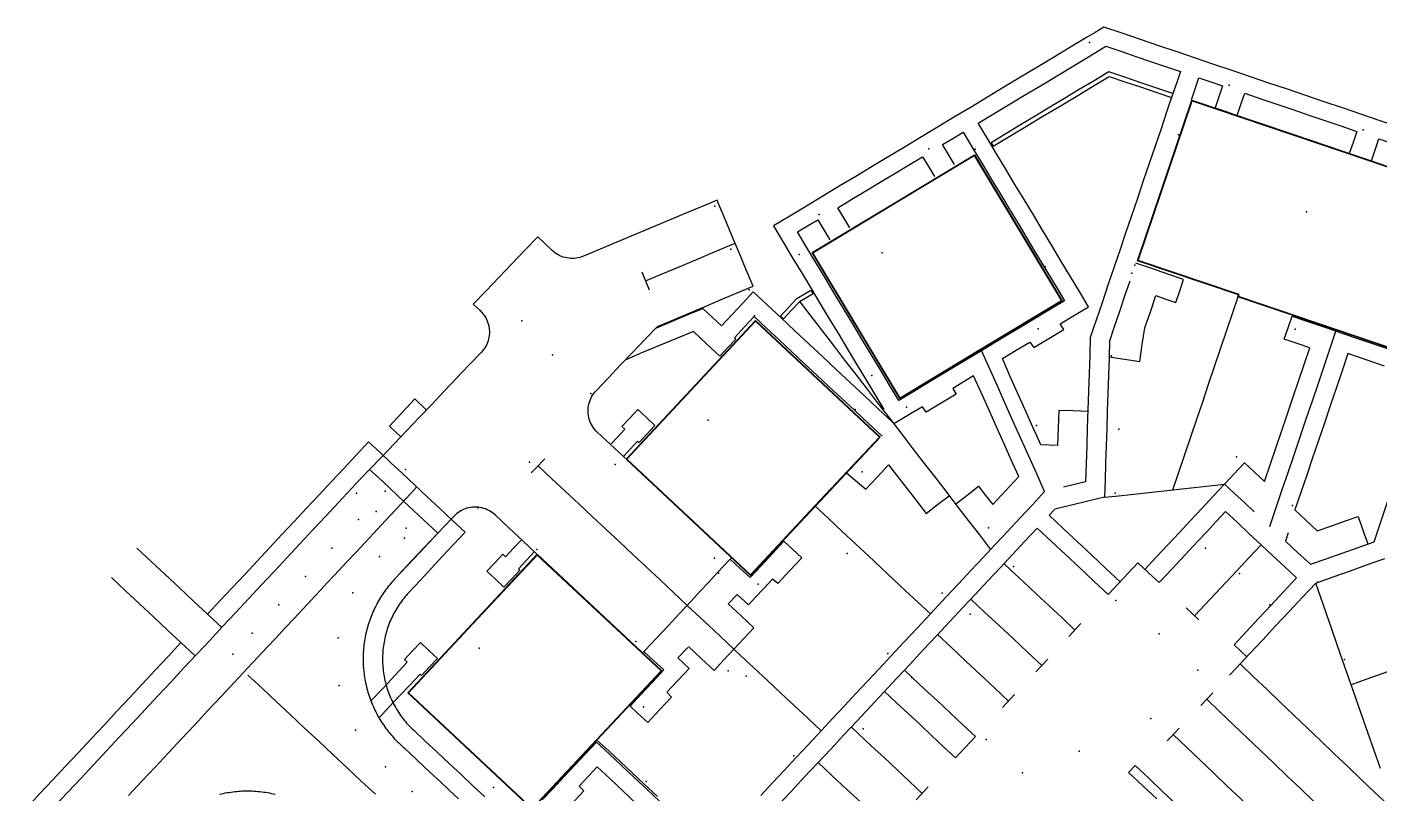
# Model space of a CAD drawing. Extents: x 0 to 368707, y -1 to 358204.
# Drawn here: x 368316.1 to 368385.7, y 357795.4 to 357834.8 of the extents above; entities that cross this region are included whole.
import ezdxf

# ---------------------------------------------------------------- set-up
doc = ezdxf.new("R2010")
doc.units = 0
doc.header["$MEASUREMENT"] = 0
for name, color, linetype in [('3D_LINES', 3, 'Continuous'), ('3D_Points', 1, 'Continuous'), ('PLOTS EXTERNAL LEVEL', 6, 'Continuous'), ('PLOTS FFL', 5, 'Continuous')]:
    doc.layers.add(name, color=color, linetype=linetype)

msp = doc.modelspace()

# ---------------------------------------------------------------- linework, layer by layer
at = {"layer": '3D_LINES'}
for points in [[(368386.564, 357829.668, 53.503), (368385.62, 357829.988, 53.541), (368384.677, 357830.308, 53.551), (368383.733, 357830.628, 53.499), (368382.789, 357830.948, 53.487), (368381.846, 357831.268, 53.491), (368380.902, 357831.588, 53.502), (368379.958, 357831.908, 53.502), (368379.015, 357832.228, 53.533), (368378.071, 357832.548, 53.549), (368377.128, 357832.868, 53.528), (368376.184, 357833.188, 53.488), (368375.24, 357833.508, 53.476), (368374.297, 357833.828, 53.525), (368373.353, 357834.148, 53.555), (368372.409, 357834.468, 53.591), (368371.466, 357834.788, 53.641), (368371.014, 357834.516, 53.646), (368370.562, 357834.244, 53.646), (368369.714, 357833.734, 53.591), (368368.867, 357833.225, 53.589), (368368.02, 357832.715, 53.573), (368367.173, 357832.206, 53.531), (368366.325, 357831.696, 53.547), (368365.478, 357831.186, 53.658), (368364.631, 357830.677, 53.653), (368363.784, 357830.167, 53.68), (368362.936, 357829.658, 53.703), (368362.089, 357829.148, 53.722), (368361.242, 357828.638, 53.709), (368360.395, 357828.129, 53.693), (368359.547, 357827.619, 53.711), (368358.7, 357827.11, 53.679), (368357.853, 357826.6, 53.686), (368357.006, 357826.09, 53.681), (368356.158, 357825.581, 53.678), (368355.311, 357825.071, 53.661), (368354.464, 357824.562, 53.626), (368354.965, 357823.729, 53.648), (368355.466, 357822.896, 53.641), (368355.934, 357822.118, 53.629), (368356.402, 357821.34, 53.638), (368356.87, 357820.562, 53.668), (368357.337, 357819.784, 53.677), (368357.805, 357819.007, 53.688), (368358.273, 357818.229, 53.684), (368358.741, 357817.451, 53.678), (368359.209, 357816.673, 53.671), (368359.675, 357815.898, 53.665), (368360.141, 357815.123, 53.604)], [(368370.639, 357815.025, 53.506), (368369.89, 357815.05, 53.555), (368369.14, 357815.075, 53.547), (368369.111, 357814.175, 53.552), (368369.081, 357813.276, 53.558), (368368.228, 357813.304, 53.557), (368368.022, 357813.763, 53.559), (368367.816, 357814.223, 53.565), (368367.422, 357815.103, 53.563), (368367.028, 357815.982, 53.566), (368366.634, 357816.861, 53.567), (368366.24, 357817.741, 53.57), (368366.949, 357818.167, 53.569), (368367.658, 357818.593, 53.588), (368367.855, 357818.306, 53.6), (368368.626, 357818.77, 53.59), (368369.397, 357819.234, 53.597), (368369.218, 357819.532, 53.601), (368369.946, 357819.97, 53.574), (368370.674, 357820.408, 53.492), (368370.201, 357821.194, 53.55), (368369.728, 357821.981, 53.596), (368369.255, 357822.767, 53.594), (368368.782, 357823.554, 53.637), (368368.309, 357824.34, 53.624), (368367.835, 357825.127, 53.635), (368367.362, 357825.914, 53.665), (368366.889, 357826.7, 53.67), (368366.416, 357827.487, 53.645), (368365.943, 357828.273, 53.635), (368365.47, 357829.06, 53.639), (368364.997, 357829.847, 53.651), (368365.819, 357830.341, 53.649), (368366.64, 357830.835, 53.674), (368367.462, 357831.33, 53.525), (368368.284, 357831.824, 53.529), (368369.106, 357832.318, 53.572), (368369.928, 357832.813, 53.593), (368370.75, 357833.307, 53.63), (368371.572, 357833.801, 53.641), (368372.338, 357833.542, 53.594), (368373.104, 357833.282, 53.54), (368373.87, 357833.022, 53.516), (368374.636, 357832.763, 53.472), (368375.401, 357832.503, 53.48), (368375.209, 357831.935, 53.479), (368375.016, 357831.366, 53.458)], [(368375.016, 357831.366, 53.458), (368374.19, 357831.646, 53.455), (368373.365, 357831.926, 53.545), (368372.539, 357832.206, 53.546), (368371.713, 357832.486, 53.585), (368370.957, 357832.031, 53.588), (368370.2, 357831.576, 53.585), (368369.443, 357831.12, 53.554), (368368.686, 357830.665, 53.534), (368367.929, 357830.21, 53.532), (368367.172, 357829.755, 53.679), (368366.415, 357829.299, 53.642), (368365.658, 357828.844, 53.616), (368365.769, 357828.66, 53.619), (368366.622, 357829.173, 53.64), (368367.475, 357829.686, 53.682), (368368.327, 357830.199, 53.525), (368369.18, 357830.712, 53.545), (368370.033, 357831.225, 53.58), (368370.886, 357831.738, 53.563), (368371.739, 357832.251, 53.568), (368372.541, 357831.979, 53.547), (368373.343, 357831.707, 53.545), (368374.145, 357831.435, 53.448), (368374.947, 357831.163, 53.446)], [(368375.963, 357831.045, 53.428), (368376.156, 357831.614, 53.504), (368376.349, 357832.182, 53.531), (368376.959, 357831.975, 53.561), (368377.57, 357831.768, 53.551), (368377.378, 357831.199, 53.551), (368377.185, 357830.631, 53.523), (368377.753, 357830.438, 53.524), (368378.321, 357830.246, 53.512), (368378.514, 357830.814, 53.537), (368378.707, 357831.382, 53.555), (368379.531, 357831.103, 53.515), (368380.355, 357830.823, 53.516), (368381.179, 357830.544, 53.5), (368382.003, 357830.265, 53.502), (368382.827, 357829.985, 53.5), (368383.651, 357829.706, 53.522), (368384.475, 357829.426, 53.55), (368384.282, 357828.858, 53.551), (368384.09, 357828.29, 53.52), (368384.658, 357828.097, 53.517), (368385.226, 357827.905, 53.519), (368385.419, 357828.473, 53.529), (368385.612, 357829.041, 53.55), (368386.394, 357828.776, 53.516)], [(368375.016, 357831.366, 53.458), (368374.709, 357830.462, 53.431), (368374.403, 357829.557, 53.461), (368374.1, 357828.663, 53.466), (368373.796, 357827.769, 53.48), (368373.493, 357826.875, 53.475), (368373.19, 357825.981, 53.457), (368372.887, 357825.087, 53.456), (368372.584, 357824.193, 53.457), (368372.281, 357823.298, 53.406), (368371.977, 357822.404, 53.415), (368371.674, 357821.51, 53.416), (368371.371, 357820.616, 53.418), (368371.068, 357819.722, 53.509), (368370.765, 357818.828, 53.519), (368370.734, 357817.9, 53.507), (368370.704, 357816.972, 53.497), (368370.673, 357816.044, 53.477), (368370.643, 357815.116, 53.504), (368370.612, 357814.188, 53.502), (368370.581, 357813.261, 53.496), (368370.551, 357812.333, 53.544), (368370.52, 357811.405, 53.512), (368369.956, 357811.27, 53.542), (368369.391, 357811.136, 53.544)], [(368363.78, 357827.714, 53.645), (368363.471, 357828.229, 53.708), (368363.161, 357828.743, 53.718), (368363.693, 357829.063, 53.687), (368364.226, 357829.383, 53.704), (368364.501, 357828.924, 53.671), (368364.777, 357828.465, 53.615), (368365.231, 357827.711, 53.637), (368365.685, 357826.956, 53.639), (368366.139, 357826.202, 53.661), (368366.592, 357825.448, 53.621), (368367.046, 357824.693, 53.65), (368367.5, 357823.939, 53.625), (368367.954, 357823.184, 53.644), (368368.407, 357822.43, 53.588), (368368.751, 357821.858, 53.594), (368369.095, 357821.287, 53.597), (368369.439, 357820.715, 53.6), (368368.624, 357820.225, 53.592), (368367.809, 357819.735, 53.588), (368367.15, 357819.338, 53.586), (368366.49, 357818.941, 53.577), (368365.83, 357818.544, 53.576), (368365.171, 357818.148, 53.584), (368364.319, 357817.635, 53.568), (368363.467, 357817.123, 53.593), (368362.616, 357816.611, 53.597), (368361.764, 357816.099, 53.614), (368360.913, 357815.586, 53.603), (368360.439, 357816.374, 53.641), (368359.965, 357817.162, 53.631), (368359.491, 357817.95, 53.672), (368359.017, 357818.738, 53.695), (368358.543, 357819.526, 53.679), (368358.069, 357820.314, 53.659), (368357.595, 357821.102, 53.664), (368357.121, 357821.89, 53.627), (368356.647, 357822.678, 53.611), (368356.173, 357823.466, 53.638), (368355.699, 357824.254, 53.669), (368356.22, 357824.568, 53.662), (368356.741, 357824.881, 53.692), (368357.05, 357824.367, 53.655), (368357.359, 357823.853, 53.625)], [(368358.388, 357824.471, 53.674), (368358.078, 357824.985, 53.677), (368357.769, 357825.499, 53.689), (368358.496, 357825.937, 53.684), (368359.224, 357826.374, 53.68), (368359.951, 357826.812, 53.708), (368360.678, 357827.249, 53.703), (368361.406, 357827.687, 53.719), (368362.133, 357828.124, 53.741), (368362.442, 357827.61, 53.732), (368362.751, 357827.096, 53.722)], [(368346.852, 357812.605, 53.746), (368346.73, 357812.719, 53.742), (368346.067, 357813.339, 53.727), (368345.404, 357813.959, 53.688), (368345.334, 357814.029, 53.67), (368345.269, 357814.103, 53.661), (368345.209, 357814.181, 53.664), (368345.154, 357814.263, 53.651), (368345.105, 357814.349, 53.65), (368345.061, 357814.437, 53.634), (368345.024, 357814.529, 53.564), (368344.992, 357814.622, 53.565), (368344.967, 357814.718, 53.563), (368344.948, 357814.815, 53.562), (368344.935, 357814.913, 53.574), (368344.929, 357815.011, 53.56), (368344.929, 357815.11, 53.56), (368344.936, 357815.209, 53.555), (368344.95, 357815.306, 53.555), (368344.97, 357815.403, 53.557), (368344.996, 357815.498, 53.56), (368345.028, 357815.592, 53.557), (368345.066, 357815.683, 53.549), (368345.111, 357815.771, 53.516), (368345.161, 357815.856, 53.517), (368345.216, 357815.938, 53.513), (368345.277, 357816.016, 53.515), (368345.343, 357816.089, 53.524), (368345.973, 357816.751, 53.498), (368346.604, 357817.413, 53.596), (368347.235, 357818.074, 53.582), (368347.865, 357818.736, 53.523), (368348.496, 357819.397, 53.586), (368349.316, 357819.741, 53.652), (368350.137, 357820.084, 53.661), (368350.957, 357820.428, 53.661), (368351.778, 357820.772, 53.671), (368352.598, 357821.115, 53.696), (368353.418, 357821.459, 53.654), (368353.066, 357822.301, 53.654), (368352.713, 357823.144, 53.614), (368352.36, 357823.986, 53.586), (368352.007, 357824.828, 53.598), (368351.654, 357825.671, 53.595), (368351.564, 357825.886, 53.585), (368350.705, 357825.526, 53.594), (368349.845, 357825.166, 53.604), (368348.986, 357824.806, 53.614), (368348.126, 357824.446, 53.576), (368347.267, 357824.087, 53.577), (368346.407, 357823.727, 53.52), (368345.548, 357823.367, 53.463), (368344.688, 357823.007, 53.406), (368344.598, 357822.972, 53.406), (368344.506, 357822.944, 53.406), (368344.412, 357822.921, 53.406), (368344.317, 357822.905, 53.406), (368344.221, 357822.895, 53.406), (368344.125, 357822.89, 53.406), (368344.028, 357822.893, 53.406), (368343.932, 357822.901, 53.406), (368343.837, 357822.915, 53.406), (368343.743, 357822.936, 53.406), (368343.65, 357822.962, 53.405), (368343.559, 357822.995, 53.415), (368343.47, 357823.033, 53.409), (368343.384, 357823.077, 53.41), (368343.302, 357823.126, 53.41), (368343.222, 357823.181, 53.41), (368343.146, 357823.24, 53.411), (368343.074, 357823.305, 53.411), (368342.705, 357823.656, 53.411), (368342.336, 357824.008, 53.407), (368341.674, 357823.313, 53.413), (368341.011, 357822.618, 53.381), (368340.349, 357821.923, 53.378), (368339.687, 357821.228, 53.372), (368339.024, 357820.534, 53.366), (368339.386, 357820.189, 53.371), (368339.455, 357820.119, 53.37), (368339.519, 357820.044, 53.37), (368339.578, 357819.966, 53.368), (368339.632, 357819.884, 53.366), (368339.68, 357819.798, 53.366), (368339.723, 357819.71, 53.366), (368339.76, 357819.619, 53.366), (368339.79, 357819.526, 53.366), (368339.815, 357819.431, 53.366), (368339.827, 357819.367, 53.367), (368339.833, 357819.334, 53.364), (368339.845, 357819.237, 53.364), (368339.851, 357819.139, 53.368), (368339.85, 357819.041, 53.366), (368339.843, 357818.943, 53.366), (368339.829, 357818.846, 53.366), (368339.809, 357818.749, 53.365), (368339.783, 357818.655, 53.366), (368339.75, 357818.562, 53.366), (368339.712, 357818.472, 53.365), (368339.668, 357818.384, 53.365), (368339.618, 357818.3, 53.365), (368339.563, 357818.218, 53.367), (368339.502, 357818.141, 53.366), (368339.437, 357818.068, 53.366), (368338.799, 357817.398, 53.373), (368338.16, 357816.728, 53.379), (368337.522, 357816.059, 53.389), (368336.883, 357815.389, 53.388), (368336.245, 357814.719, 53.382), (368335.607, 357814.05, 53.376), (368334.968, 357813.38, 53.373), (368334.33, 357812.71, 53.352), (368333.691, 357812.041, 53.364)], [(368347.879, 357821.741, 53.572), (368348.744, 357822.103, 53.572), (368349.609, 357822.465, 53.574), (368350.474, 357822.827, 53.571), (368351.338, 357823.19, 53.614), (368352.203, 357823.552, 53.587), (368352.491, 357823.672, 53.599)], [(368347.686, 357822.202, 53.569), (368348.072, 357821.28, 53.599)], [(368371.733, 357817.839, 53.458), (368372.52, 357817.718, 53.445), (368373.308, 357817.597, 53.387), (368373.44, 357818.461, 53.404), (368373.573, 357819.325, 53.394), (368373.854, 357820.152, 53.401), (368374.134, 357820.98, 53.405), (368374.65, 357820.805, 53.395), (368375.166, 357820.63, 53.415), (368375.367, 357821.221, 53.416), (368375.568, 357821.813, 53.412), (368374.75, 357822.091, 53.411), (368373.933, 357822.368, 53.399), (368373.115, 357822.645, 53.393)], [(368371.745, 357818.605, 53.455), (368372.011, 357819.39, 53.406), (368372.278, 357820.175, 53.405), (368372.544, 357820.96, 53.41), (368372.81, 357821.745, 53.401)], [(368348.41, 357819.307, 53.588), (368349.22, 357819.646, 53.649), (368350.03, 357819.985, 53.665), (368350.84, 357820.325, 53.669), (368351.318, 357819.878, 53.674), (368351.795, 357819.431, 53.72), (368352.339, 357820.012, 53.727), (368352.883, 357820.594, 53.717), (368353.426, 357821.175, 53.657), (368354.141, 357820.507, 53.67), (368354.855, 357819.839, 53.678), (368355.57, 357819.171, 53.69), (368356.285, 357818.503, 53.698), (368356.999, 357817.835, 53.69), (368357.714, 357817.167, 53.675), (368358.428, 357816.499, 53.681), (368359.143, 357815.831, 53.706), (368359.857, 357815.163, 53.65), (368360.572, 357814.494, 53.631)], [(368354.83, 357819.931, 53.676), (368355.252, 357820.382, 53.676), (368355.673, 357820.832, 53.656), (368356.389, 357821.263, 53.639), (368356.5, 357821.079, 53.658), (368355.809, 357820.663, 53.658), (368355.398, 357820.224, 53.684), (368354.987, 357819.784, 53.678), (368354.83, 357819.931, 53.676)], [(368355.816, 357820.667, 53.658), (368356.394, 357819.918, 53.693), (368356.971, 357819.168, 53.675), (368357.549, 357818.418, 53.69), (368358.127, 357817.668, 53.671), (368358.704, 357816.919, 53.689), (368359.282, 357816.169, 53.672), (368359.86, 357815.419, 53.65), (368360.437, 357814.67, 53.623), (368361.015, 357813.92, 53.634), (368361.592, 357813.17, 53.623), (368362.17, 357812.42, 53.608), (368362.748, 357811.671, 53.588), (368363.325, 357810.921, 53.575), (368363.903, 357810.171, 53.613), (368364.481, 357809.421, 53.615), (368365.058, 357808.672, 53.608), (368365.633, 357807.926, 53.473)], [(368375.01, 357810.995, 53.427), (368375.317, 357811.901, 53.405), (368375.624, 357812.807, 53.418), (368375.931, 357813.713, 53.43), (368376.238, 357814.62, 53.411), (368376.546, 357815.526, 53.404), (368376.853, 357816.432, 53.399), (368377.16, 357817.338, 53.406), (368377.467, 357818.244, 53.406), (368377.775, 357819.15, 53.411), (368378.082, 357820.056, 53.415), (368378.389, 357820.962, 53.42)], [(368360.054, 357813.746, 53.717), (368359.34, 357814.414, 53.711), (368358.626, 357815.082, 53.704), (368357.981, 357815.684, 53.73), (368357.337, 357816.287, 53.729), (368356.692, 357816.89, 53.723), (368356.048, 357817.492, 53.72), (368355.403, 357818.095, 53.721), (368354.758, 357818.698, 53.704), (368354.114, 357819.3, 53.726), (368353.469, 357819.903, 53.703), (368352.961, 357819.36, 53.726), (368352.453, 357818.816, 53.741), (368352.526, 357818.748, 53.741), (368352.116, 357818.31, 53.735), (368351.706, 357817.871, 53.708), (368351.027, 357818.507, 53.722), (368350.347, 357819.143, 53.68), (368349.476, 357818.778, 53.661), (368348.604, 357818.413, 53.624), (368347.733, 357818.048, 53.604), (368346.862, 357817.683, 53.602)], [(368373.576, 357806.905, 53.373), (368374.162, 357807.531, 53.345), (368374.747, 357808.157, 53.353), (368375.332, 357808.783, 53.356), (368375.918, 357809.409, 53.349), (368376.503, 357810.035, 53.327), (368377.088, 357810.662, 53.389), (368377.674, 357811.288, 53.403), (368378.168, 357811.816, 53.435), (368378.662, 357812.345, 53.431), (368378.698, 357812.383, 53.433), (368379.213, 357811.902, 53.416), (368379.728, 357811.42, 53.413), (368380.02, 357812.279, 53.421), (368380.311, 357813.138, 53.412), (368380.602, 357813.997, 53.407), (368380.894, 357814.857, 53.406), (368381.185, 357815.716, 53.406), (368381.476, 357816.575, 53.42), (368381.767, 357817.434, 53.435), (368382.059, 357818.293, 53.443), (368381.402, 357818.516, 53.437), (368380.745, 357818.738, 53.438), (368380.957, 357819.366, 53.432), (368381.146, 357819.922, 53.44), (368382.014, 357819.628, 53.445), (368382.882, 357819.333, 53.447), (368383.75, 357819.039, 53.427), (368384.618, 357818.745, 53.448), (368385.486, 357818.451, 53.459), (368386.354, 357818.156, 53.458)], [(368380.002, 357809.111, 53.384), (368380.314, 357810.033, 53.42), (368380.627, 357810.955, 53.431), (368380.939, 357811.877, 53.417), (368381.252, 357812.798, 53.399), (368381.564, 357813.72, 53.399), (368381.877, 357814.642, 53.398), (368382.189, 357815.563, 53.395), (368382.502, 357816.485, 53.409), (368382.814, 357817.407, 53.423), (368383.127, 357818.328, 53.429), (368383.439, 357819.25, 53.428)], [(368371.761, 357818.691, 53.455), (368371.731, 357817.779, 53.457), (368371.701, 357816.866, 53.451), (368371.671, 357815.954, 53.492), (368371.641, 357815.042, 53.505), (368371.611, 357814.129, 53.502), (368371.582, 357813.249, 53.508), (368371.553, 357812.369, 53.531), (368371.523, 357811.489, 53.532), (368371.494, 357810.609, 53.493), (368372.062, 357810.672, 53.479), (368372.998, 357810.774, 53.459), (368373.933, 357810.877, 53.452), (368374.868, 357810.98, 53.427), (368375.803, 357811.082, 53.393), (368376.739, 357811.185, 53.388), (368377.674, 357811.288, 53.403), (368378.182, 357810.812, 53.388), (368378.691, 357810.337, 53.383), (368379.2, 357809.861, 53.376)], [(368362.537, 357804.615, 53.579), (368362.945, 357805.051, 53.514), (368363.352, 357805.487, 53.506), (368363.985, 357806.164, 53.5), (368364.618, 357806.841, 53.582), (368365.251, 357807.518, 53.479), (368365.884, 357808.195, 53.545), (368366.517, 357808.872, 53.563), (368367.15, 357809.549, 53.549), (368367.783, 357810.226, 53.547), (368368.416, 357810.903, 53.548), (368368.008, 357811.814, 53.565), (368367.599, 357812.726, 53.562), (368367.191, 357813.637, 53.56), (368366.783, 357814.548, 53.564), (368366.375, 357815.46, 53.549), (368365.966, 357816.371, 53.554), (368365.558, 357817.282, 53.565), (368365.15, 357818.193, 53.584)], [(368364.698, 357817.98, 53.582), (368364.698, 357817.98, 53.582)], [(368385.907, 357817.357, 53.448), (368384.962, 357817.678, 53.456), (368384.018, 357817.998, 53.411), (368383.715, 357817.105, 53.4), (368383.412, 357816.212, 53.407), (368383.109, 357815.318, 53.409), (368382.806, 357814.425, 53.421), (368382.503, 357813.532, 53.413), (368382.201, 357812.638, 53.438), (368381.898, 357811.745, 53.427), (368381.595, 357810.852, 53.435), (368381.292, 357809.959, 53.428), (368381.868, 357809.42, 53.416), (368382.444, 357808.881, 53.415), (368383.142, 357809.128, 53.488), (368383.839, 357809.376, 53.505), (368384.537, 357809.623, 53.537), (368384.787, 357808.916, 53.564), (368385.038, 357808.209, 53.561)], [(368380.949, 357808.79, 53.388), (368380.803, 357808.362, 53.384), (368381.445, 357807.762, 53.397), (368382.086, 357807.163, 53.439), (368382.906, 357807.453, 53.434), (368383.726, 357807.744, 53.438), (368384.546, 357808.035, 53.463), (368385.366, 357808.325, 53.59), (368385.678, 357809.247, 53.632), (368385.99, 357810.168, 53.631), (368386.303, 357811.089, 53.571), (368386.615, 357812.01, 53.477), (368386.927, 357812.932, 53.477), (368387.24, 357813.853, 53.487), (368387.552, 357814.774, 53.469), (368387.865, 357815.695, 53.468), (368388.177, 357816.617, 53.464), (368388.489, 357817.538, 53.468)], [(368363.831, 357810.264, 53.61), (368364.425, 357810.722, 53.557), (368365.019, 357811.18, 53.551), (368365.381, 357810.71, 53.555), (368365.743, 357810.24, 53.56), (368366.414, 357810.958, 53.538), (368367.084, 357811.675, 53.543), (368366.697, 357812.538, 53.554), (368366.311, 357813.401, 53.558), (368365.924, 357814.264, 53.55), (368365.538, 357815.127, 53.551), (368365.151, 357815.99, 53.545), (368364.764, 357816.853, 53.561), (368364.226, 357816.529, 53.588), (368363.689, 357816.206, 53.614), (368363.868, 357815.908, 53.59), (368363.096, 357815.444, 53.591), (368362.325, 357814.98, 53.603), (368362.129, 357815.268, 53.6), (368361.517, 357814.9, 53.617), (368361.088, 357814.641, 53.622), (368360.658, 357814.383, 53.634)], [(368336.602, 357815.112, 53.4), (368336.015, 357815.664, 53.393), (368335.36, 357814.968, 53.404), (368334.705, 357814.272, 53.374), (368335.292, 357813.719, 53.375)], [(368346.742, 357812.708, 53.742), (368347.109, 357813.1, 53.741), (368347.476, 357813.493, 53.739), (368347.549, 357813.425, 53.744), (368347.959, 357813.863, 53.715), (368348.369, 357814.301, 53.709), (368347.931, 357814.711, 53.711), (368347.492, 357815.121, 53.713), (368347.083, 357814.683, 53.718), (368346.673, 357814.244, 53.716), (368346.819, 357814.108, 53.739), (368346.452, 357813.715, 53.74), (368346.085, 357813.322, 53.729)], [(368325.351, 357804.598, 53.468), (368325.988, 357805.279, 53.464), (368326.626, 357805.961, 53.439), (368327.263, 357806.643, 53.414), (368327.901, 357807.325, 53.407), (368328.538, 357808.006, 53.399), (368329.175, 357808.688, 53.398), (368329.813, 357809.37, 53.389), (368330.45, 357810.052, 53.381), (368331.087, 357810.733, 53.394), (368331.725, 357811.415, 53.383), (368332.362, 357812.097, 53.381), (368333, 357812.779, 53.372), (368333.637, 357813.46, 53.37), (368334.21, 357812.925, 53.357), (368334.783, 357812.389, 53.365), (368335.356, 357811.854, 53.363), (368336.006, 357811.246, 53.37), (368336.655, 357810.639, 53.423), (368337.305, 357810.031, 53.404), (368337.955, 357809.424, 53.401), (368338.604, 357808.817, 53.406), (368338.024, 357808.196, 53.428), (368337.443, 357807.575, 53.427), (368336.863, 357806.954, 53.427), (368336.282, 357806.333, 53.425), (368335.702, 357805.712, 53.421), (368335.635, 357805.639, 53.418), (368335.569, 357805.564, 53.42), (368335.505, 357805.488, 53.421), (368335.442, 357805.411, 53.42), (368335.381, 357805.333, 53.419), (368335.321, 357805.253, 53.418), (368335.263, 357805.172, 53.423), (368335.207, 357805.09, 53.428), (368335.152, 357805.007, 53.435), (368335.099, 357804.923, 53.435), (368335.048, 357804.838, 53.434), (368334.998, 357804.752, 53.437), (368334.95, 357804.665, 53.438), (368334.904, 357804.577, 53.426), (368334.86, 357804.488, 53.431), (368334.817, 357804.398, 53.432), (368334.776, 357804.308, 53.443), (368334.737, 357804.216, 53.454), (368334.7, 357804.124, 53.454), (368334.664, 357804.031, 53.44), (368334.631, 357803.937, 53.44), (368334.599, 357803.843, 53.44), (368334.569, 357803.748, 53.454), (368334.542, 357803.653, 53.455), (368334.516, 357803.557, 53.458), (368334.491, 357803.461, 53.463), (368334.469, 357803.364, 53.463), (368334.449, 357803.266, 53.464), (368334.431, 357803.169, 53.461), (368334.414, 357803.071, 53.461), (368334.4, 357802.972, 53.465), (368334.388, 357802.874, 53.466), (368334.377, 357802.775, 53.472), (368334.369, 357802.676, 53.477), (368334.362, 357802.576, 53.477), (368334.358, 357802.477, 53.477), (368334.355, 357802.378, 53.479), (368334.354, 357802.278, 53.479), (368334.356, 357802.179, 53.48), (368334.359, 357802.08, 53.502), (368334.364, 357801.98, 53.505), (368334.372, 357801.881, 53.525), (368334.381, 357801.782, 53.523), (368334.392, 357801.683, 53.522), (368334.405, 357801.585, 53.528), (368334.42, 357801.487, 53.532), (368334.438, 357801.389, 53.533), (368334.457, 357801.291, 53.533), (368334.478, 357801.194, 53.536), (368334.5, 357801.097, 53.536), (368334.525, 357801.001, 53.64), (368334.552, 357800.905, 53.645), (368334.581, 357800.81, 53.643), (368334.611, 357800.715, 53.643), (368334.644, 357800.621, 53.643), (368334.678, 357800.528, 53.639), (368334.714, 357800.435, 53.636), (368334.752, 357800.343, 53.629), (368334.792, 357800.252, 53.63), (368334.833, 357800.162, 53.628), (368334.877, 357800.073, 53.63), (368334.922, 357799.984, 53.633), (368334.969, 357799.896, 53.629), (368335.017, 357799.81, 53.625), (368335.067, 357799.724, 53.629), (368335.119, 357799.639, 53.626), (368335.173, 357799.555, 53.627), (368335.228, 357799.473, 53.627), (368335.285, 357799.391, 53.624), (368335.344, 357799.311, 53.626), (368335.404, 357799.232, 53.614), (368335.466, 357799.154, 53.619), (368335.529, 357799.077, 53.642), (368335.594, 357799.002, 53.632), (368335.66, 357798.928, 53.629), (368335.728, 357798.855, 53.629), (368335.797, 357798.784, 53.628), (368335.868, 357798.714, 53.628), (368335.94, 357798.645, 53.626), (368336.553, 357798.072, 53.693), (368337.166, 357797.499, 53.697), (368337.779, 357796.926, 53.715), (368338.392, 357796.353, 53.672), (368339.005, 357795.78, 53.683), (368339.618, 357795.206, 53.686)], [(368342.008, 357811.863, 53.471), (368342.234, 357812.1, 53.49), (368342.698, 357812.587, 53.474)], [(368358.222, 357811.86, 53.729), (368358.671, 357811.487, 53.71), (368359.221, 357811.029, 53.699), (368359.805, 357811.653, 53.704), (368360.388, 357812.276, 53.7), (368360.802, 357811.739, 53.696), (368361.216, 357811.201, 53.674), (368361.765, 357810.488, 53.611), (368362.315, 357809.775, 53.593), (368362.909, 357810.233, 53.59), (368363.503, 357810.691, 53.573)], [(368335.18, 357806.618, 53.41), (368335.85, 357807.335, 53.421), (368336.521, 357808.052, 53.413), (368337.191, 357808.769, 53.411), (368336.696, 357809.231, 53.401), (368336.202, 357809.694, 53.409), (368335.691, 357810.171, 53.385), (368335.181, 357810.648, 53.374), (368334.67, 357811.125, 53.37), (368334.177, 357811.586, 53.371), (368333.685, 357812.047, 53.364), (368333.223, 357811.553, 53.376), (368332.761, 357811.059, 53.392), (368332.097, 357810.349, 53.386), (368331.434, 357809.64, 53.39), (368330.77, 357808.93, 53.391), (368330.107, 357808.22, 53.391), (368329.444, 357807.511, 53.394), (368328.78, 357806.801, 53.398), (368328.117, 357806.092, 53.399), (368327.453, 357805.382, 53.423), (368326.79, 357804.672, 53.464), (368326.127, 357803.963, 53.461), (368325.463, 357803.253, 53.464), (368324.8, 357802.544, 53.468), (368324.137, 357801.834, 53.469), (368323.473, 357801.125, 53.475), (368322.81, 357800.415, 53.473), (368322.146, 357799.705, 53.454), (368321.483, 357798.996, 53.435), (368320.82, 357798.286, 53.417), (368320.156, 357797.577, 53.398), (368319.493, 357796.867, 53.379), (368318.829, 357796.157, 53.384), (368318.166, 357795.448, 53.379), (368317.503, 357794.738, 53.376)], [(368342.353, 357812.225, 53.488), (368343.05, 357811.573, 53.534), (368343.748, 357810.921, 53.652), (368344.445, 357810.269, 53.621), (368345.142, 357809.618, 53.637), (368345.839, 357808.966, 53.633), (368346.537, 357808.314, 53.629), (368347.234, 357807.662, 53.628), (368347.931, 357807.01, 53.739), (368348.629, 357806.358, 53.736), (368349.326, 357805.706, 53.74), (368350.023, 357805.054, 53.727)], [(368321.292, 357795.277, 53.413), (368321.972, 357796.005, 53.415), (368322.652, 357796.732, 53.418), (368323.333, 357797.46, 53.565), (368324.013, 357798.188, 53.524), (368324.693, 357798.915, 53.483), (368325.374, 357799.643, 53.485), (368326.054, 357800.371, 53.469), (368326.734, 357801.099, 53.47), (368327.415, 357801.826, 53.444), (368327.917, 357802.364, 53.457), (368328.42, 357802.902, 53.437), (368328.875, 357803.389, 53.434), (368329.331, 357803.876, 53.41), (368329.786, 357804.363, 53.404), (368330.469, 357805.093, 53.4), (368331.152, 357805.824, 53.394), (368331.512, 357806.208, 53.402), (368331.871, 357806.593, 53.398), (368332.518, 357807.285, 53.402), (368332.979, 357807.778, 53.392), (368333.441, 357808.272, 53.389), (368333.883, 357808.746, 53.393), (368334.512, 357809.418, 53.396), (368335.048, 357809.991, 53.381), (368335.584, 357810.565, 53.376), (368336.121, 357811.139, 53.369)], [(368371.494, 357810.609, 53.491), (368370.643, 357810.406, 53.485), (368369.792, 357810.203, 53.475), (368368.941, 357810, 53.462), (368368.646, 357809.684, 53.465), (368369.376, 357809.001, 53.428), (368370.107, 357808.319, 53.454), (368370.837, 357807.636, 53.384), (368371.568, 357806.953, 53.406), (368372.298, 357806.27, 53.381)], [(368342.276, 357807.711, 53.641), (368341.566, 357808.375, 53.622), (368340.856, 357809.039, 53.593), (368340.146, 357809.702, 53.494), (368340.073, 357809.767, 53.445), (368339.995, 357809.826, 53.444), (368339.914, 357809.88, 53.445), (368339.83, 357809.929, 53.443), (368339.742, 357809.972, 53.442), (368339.652, 357810.01, 53.443), (368339.56, 357810.041, 53.44), (368339.466, 357810.067, 53.42), (368339.37, 357810.086, 53.418), (368339.273, 357810.099, 53.419), (368339.176, 357810.106, 53.408), (368339.079, 357810.106, 53.406), (368338.981, 357810.1, 53.407), (368338.884, 357810.088, 53.398), (368338.789, 357810.069, 53.402), (368338.694, 357810.044, 53.401), (368338.602, 357810.014, 53.401), (368338.511, 357809.977, 53.402), (368338.424, 357809.934, 53.4), (368338.339, 357809.886, 53.402), (368338.257, 357809.832, 53.4), (368338.179, 357809.774, 53.401), (368338.106, 357809.71, 53.401), (368338.036, 357809.642, 53.402), (368337.888, 357809.486, 53.401), (368337.539, 357809.128, 53.403), (368337.191, 357808.769, 53.411)], [(368354.688, 357794.755, 53.716), (368355.369, 357795.483, 53.696), (368356.049, 357796.211, 53.698), (368356.73, 357796.939, 53.694), (368357.41, 357797.667, 53.694), (368358.091, 357798.395, 53.639), (368358.772, 357799.123, 53.62), (368359.452, 357799.851, 53.601), (368360.133, 357800.579, 53.596), (368360.813, 357801.307, 53.586), (368361.494, 357802.034, 53.574), (368362.174, 357802.762, 53.587), (368362.855, 357803.49, 53.548), (368363.536, 357804.218, 53.55), (368364.216, 357804.946, 53.536), (368364.852, 357805.626, 53.527), (368365.488, 357806.307, 53.43), (368366.124, 357806.987, 53.426), (368366.759, 357807.667, 53.434), (368367.395, 357808.347, 53.432), (368368.031, 357809.027, 53.423), (368368.762, 357808.344, 53.431), (368369.492, 357807.661, 53.43), (368370.222, 357806.978, 53.387), (368370.953, 357806.295, 53.401), (368371.683, 357805.612, 53.387), (368371.713, 357805.644, 53.386), (368372.212, 357806.178, 53.381), (368372.712, 357806.712, 53.391), (368373.211, 357807.246, 53.383), (368373.759, 357806.734, 53.373), (368374.307, 357806.222, 53.369), (368374.97, 357806.932, 53.356), (368375.634, 357807.641, 53.361), (368376.297, 357808.351, 53.349), (368376.772, 357808.859, 53.346), (368377.247, 357809.367, 53.341), (368377.721, 357809.874, 53.331), (368378.33, 357809.305, 53.341), (368378.939, 357808.736, 53.344), (368379.548, 357808.167, 53.363), (368380.156, 357807.598, 53.356), (368380.765, 357807.029, 53.381), (368381.374, 357806.46, 53.413), (368380.71, 357805.75, 53.418), (368380.046, 357805.04, 53.444), (368379.419, 357804.369, 53.436), (368378.792, 357803.699, 53.435), (368378.166, 357803.028, 53.485), (368378.823, 357802.413, 53.492)], [(368356.244, 357809.818, 53.673), (368356.244, 357809.818, 53.673)], [(368356.92, 357798.606, 53.695), (368357.517, 357799.245, 53.646), (368358.113, 357799.883, 53.643), (368358.71, 357800.521, 53.626), (368359.307, 357801.159, 53.597), (368359.903, 357801.797, 53.593), (368360.5, 357802.436, 53.596), (368361.179, 357803.162, 53.594), (368361.858, 357803.888, 53.59), (368362.537, 357804.615, 53.579), (368361.899, 357805.211, 53.629), (368361.261, 357805.808, 53.618), (368360.623, 357806.404, 53.617), (368359.985, 357807.001, 53.637), (368359.347, 357807.597, 53.648), (368358.709, 357808.194, 53.643), (368358, 357808.856, 53.66), (368357.292, 357809.518, 53.67), (368356.584, 357810.181, 53.684)], [(368337.191, 357808.769, 53.411), (368336.728, 357808.274, 53.411), (368336.266, 357807.779, 53.414), (368335.619, 357807.087, 53.417), (368334.971, 357806.395, 53.415), (368334.904, 357806.322, 53.412), (368334.838, 357806.248, 53.414), (368334.774, 357806.173, 53.416), (368334.71, 357806.096, 53.415), (368334.648, 357806.019, 53.415), (368334.587, 357805.941, 53.415), (368334.527, 357805.861, 53.418), (368334.469, 357805.781, 53.414), (368334.412, 357805.7, 53.415), (368334.357, 357805.618, 53.415), (368334.302, 357805.535, 53.424), (368334.25, 357805.451, 53.421), (368334.198, 357805.366, 53.422), (368334.148, 357805.28, 53.42), (368334.1, 357805.194, 53.418), (368334.052, 357805.106, 53.422), (368334.007, 357805.018, 53.426), (368333.962, 357804.93, 53.425), (368333.92, 357804.84, 53.427), (368333.878, 357804.75, 53.427), (368333.839, 357804.659, 53.422), (368333.8, 357804.567, 53.437), (368333.764, 357804.475, 53.44), (368333.728, 357804.383, 53.438), (368333.695, 357804.289, 53.439), (368333.662, 357804.195, 53.438), (368333.632, 357804.101, 53.425), (368333.603, 357804.006, 53.428), (368333.575, 357803.911, 53.427), (368333.549, 357803.815, 53.429), (368333.525, 357803.719, 53.428), (368333.502, 357803.622, 53.427), (368333.481, 357803.525, 53.427), (368333.462, 357803.428, 53.429), (368333.444, 357803.33, 53.445), (368333.428, 357803.233, 53.447), (368333.419, 357803.176, 53.454), (368333.413, 357803.135, 53.456), (368333.4, 357803.036, 53.452), (368333.389, 357802.938, 53.454), (368333.379, 357802.839, 53.454), (368333.371, 357802.74, 53.453), (368333.364, 357802.641, 53.454), (368333.359, 357802.542, 53.455), (368333.356, 357802.443, 53.458), (368333.354, 357802.344, 53.46), (368333.355, 357802.244, 53.454), (368333.356, 357802.145, 53.484), (368333.36, 357802.046, 53.484), (368333.365, 357801.947, 53.484), (368333.371, 357801.848, 53.491), (368333.379, 357801.749, 53.49), (368333.389, 357801.65, 53.487), (368333.401, 357801.552, 53.485), (368333.414, 357801.454, 53.485), (368333.429, 357801.355, 53.481), (368333.445, 357801.258, 53.502), (368333.459, 357801.182, 53.507), (368333.463, 357801.16, 53.508), (368333.483, 357801.063, 53.507), (368333.504, 357800.966, 53.552), (368333.527, 357800.869, 53.591), (368333.551, 357800.773, 53.593), (368333.577, 357800.677, 53.593), (368333.605, 357800.582, 53.599), (368333.634, 357800.487, 53.6), (368333.665, 357800.393, 53.594), (368333.697, 357800.299, 53.592), (368333.731, 357800.206, 53.596), (368333.766, 357800.113, 53.603), (368333.803, 357800.021, 53.604), (368333.841, 357799.93, 53.605), (368333.881, 357799.839, 53.596), (368333.923, 357799.749, 53.594), (368333.965, 357799.659, 53.594), (368334.01, 357799.57, 53.602), (368334.056, 357799.482, 53.591), (368334.103, 357799.395, 53.585), (368334.15, 357799.311, 53.584), (368334.152, 357799.309, 53.585), (368334.202, 357799.223, 53.588), (368334.253, 357799.138, 53.589), (368334.306, 357799.054, 53.583), (368334.36, 357798.971, 53.585), (368334.416, 357798.889, 53.587), (368334.473, 357798.808, 53.635), (368334.532, 357798.728, 53.635), (368334.591, 357798.649, 53.635), (368334.652, 357798.57, 53.623), (368334.714, 357798.493, 53.619), (368334.778, 357798.417, 53.623), (368334.843, 357798.342, 53.626), (368334.909, 357798.268, 53.619), (368334.976, 357798.195, 53.62), (368335.044, 357798.123, 53.62), (368335.114, 357798.052, 53.611), (368335.185, 357797.983, 53.613), (368335.257, 357797.914, 53.634), (368335.438, 357797.745, 53.709), (368335.441, 357797.742, 53.711), (368336.125, 357797.103, 53.697), (368336.808, 357796.464, 53.718), (368337.295, 357796.009, 53.727), (368337.782, 357795.553, 53.676), (368338.269, 357795.098, 53.68)], [(368342.166, 357807.814, 53.641), (368341.754, 357807.372, 53.644), (368341.342, 357806.931, 53.644), (368341.415, 357806.863, 53.645), (368341.005, 357806.425, 53.625), (368340.595, 357805.986, 53.603), (368340.157, 357806.396, 53.608), (368339.718, 357806.806, 53.6), (368340.128, 357807.244, 53.611), (368340.538, 357807.682, 53.628), (368340.684, 357807.546, 53.628), (368341.097, 357807.987, 53.626), (368341.509, 357808.428, 53.614)], [(368352.243, 357807.428, 53.747), (368352.751, 357806.953, 53.741), (368353.259, 357806.478, 53.742), (368353.842, 357807.101, 53.702), (368354.424, 357807.724, 53.688), (368355.006, 357808.347, 53.686), (368355.462, 357807.921, 53.667), (368355.918, 357807.495, 53.653), (368355.303, 357806.838, 53.652), (368354.688, 357806.18, 53.679), (368354.421, 357806.403, 53.699), (368353.949, 357805.898, 53.723), (368353.563, 357805.485, 53.735), (368353.177, 357805.072, 53.708), (368352.598, 357805.613, 53.732), (368352.143, 357805.126, 53.717), (368352.799, 357804.512, 53.703), (368353.455, 357803.899, 53.691), (368352.943, 357803.351, 53.702), (368352.431, 357802.804, 53.703)], [(368379.548, 357808.167, 53.363), (368378.921, 357807.497, 53.366), (368378.295, 357806.827, 53.37), (368377.754, 357806.249, 53.376), (368377.214, 357805.671, 53.36), (368376.673, 357805.093, 53.366), (368376.133, 357804.515, 53.409)], [(368326.082, 357803.915, 53.461), (368325.355, 357804.594, 53.468), (368324.628, 357805.274, 53.467), (368323.901, 357805.954, 53.473), (368323.174, 357806.633, 53.473), (368322.447, 357807.313, 53.473), (368321.72, 357807.993, 53.473)], [(368351.667, 357806.666, 53.744), (368351.594, 357806.735, 53.744), (368351.886, 357807.047, 53.743), (368352.277, 357807.465, 53.747)], [(368385.687, 357796.66, 53.81), (368385.363, 357797.589, 53.785), (368385.039, 357798.519, 53.68), (368384.716, 357799.448, 53.676), (368384.392, 357800.378, 53.591), (368384.068, 357801.307, 53.591), (368383.744, 357802.237, 53.494), (368383.468, 357803.029, 53.483), (368383.191, 357803.822, 53.477), (368382.915, 357804.615, 53.434), (368382.639, 357805.407, 53.435), (368382.363, 357806.2, 53.451), (368383.253, 357806.515, 53.441), (368384.143, 357806.831, 53.457), (368385.033, 357807.146, 53.561), (368385.923, 357807.462, 53.624)], [(368351.594, 357806.735, 53.743), (368351.139, 357806.248, 53.725), (368350.683, 357805.761, 53.737), (368350.228, 357805.274, 53.738), (368349.636, 357804.64, 53.701), (368349.044, 357804.007, 53.682), (368348.452, 357803.374, 53.683)], [(368366.324, 357807.201, 53.426), (368366.661, 357806.885, 53.438), (368367.324, 357806.265, 53.436), (368367.987, 357805.646, 53.415), (368368.65, 357805.026, 53.427), (368369.313, 357804.406, 53.41), (368369.976, 357803.786, 53.407)], [(368324.716, 357802.454, 53.468), (368323.998, 357803.125, 53.582), (368323.28, 357803.795, 53.582), (368322.563, 357804.466, 53.593), (368321.845, 357805.137, 53.593), (368321.127, 357805.808, 53.593), (368320.41, 357806.479, 53.593)], [(368382.363, 357806.2, 53.449), (368381.681, 357805.47, 53.418), (368380.999, 357804.741, 53.422), (368380.317, 357804.011, 53.425), (368379.635, 357803.282, 53.426), (368378.953, 357802.553, 53.415), (368378.271, 357801.823, 53.517), (368377.93, 357801.458, 53.516)], [(368364.616, 357805.375, 53.527), (368365.347, 357804.692, 53.546), (368366.077, 357804.009, 53.483), (368366.808, 357803.326, 53.491), (368367.538, 357802.643, 53.49), (368368.269, 357801.96, 53.486)], [(368350.023, 357805.054, 53.727), (368350.711, 357804.411, 53.715), (368351.399, 357803.769, 53.725), (368352.086, 357803.126, 53.708), (368352.774, 357802.483, 53.7), (368353.462, 357801.84, 53.702), (368354.153, 357801.193, 53.704), (368354.845, 357800.546, 53.707), (368355.537, 357799.9, 53.703), (368356.228, 357799.253, 53.701), (368356.92, 357798.606, 53.695), (368356.266, 357797.907, 53.701), (368355.612, 357797.208, 53.696), (368355.013, 357796.566, 53.705), (368354.413, 357795.924, 53.7), (368353.813, 357795.283, 53.724)], [(368375.695, 357804.924, 53.399), (368376.352, 357804.31, 53.403)], [(368395.039, 357804.821, 53.686), (368394.179, 357804.516, 53.681), (368393.318, 357804.211, 53.676), (368392.458, 357803.906, 53.66), (368391.598, 357803.601, 53.655), (368390.737, 357803.296, 53.649), (368389.877, 357802.991, 53.655), (368389.064, 357802.703, 53.631), (368388.251, 357802.415, 53.633), (368387.438, 357802.126, 53.646), (368386.625, 357801.838, 53.615), (368385.812, 357801.55, 53.596), (368384.998, 357801.262, 53.598), (368384.185, 357800.973, 53.591)], [(368370.283, 357804.115, 53.405), (368369.669, 357803.457, 53.424)], [(368348.452, 357803.374, 53.684), (368347.869, 357802.75, 53.666), (368347.769, 357802.644, 53.656)], [(368362.909, 357803.548, 53.549), (368363.64, 357802.865, 53.548), (368364.37, 357802.182, 53.55), (368365.101, 357801.5, 53.486), (368365.831, 357800.817, 53.494), (368366.561, 357800.134, 53.553)], [(368323.985, 357803.137, 53.582), (368323.325, 357802.431, 53.468), (368322.665, 357801.725, 53.474), (368322.005, 357801.019, 53.466), (368321.346, 357800.313, 53.451), (368320.686, 357799.607, 53.436), (368320.026, 357798.901, 53.421), (368319.366, 357798.195, 53.406), (368318.706, 357797.49, 53.391), (368318.046, 357796.784, 53.38), (368317.386, 357796.078, 53.385), (368316.726, 357795.372, 53.38), (368316.066, 357794.666, 53.376)], [(368334.176, 357799.267, 53.587), (368334.703, 357799.83, 53.613), (368335.23, 357800.394, 53.632), (368335.757, 357800.957, 53.645), (368336.283, 357801.521, 53.638), (368336.356, 357801.452, 53.639), (368336.766, 357801.891, 53.615), (368337.176, 357802.329, 53.6), (368336.738, 357802.739, 53.596), (368336.299, 357803.149, 53.588), (368335.89, 357802.71, 53.489), (368335.48, 357802.272, 53.501), (368335.626, 357802.135, 53.53), (368335.003, 357801.469, 53.536), (368334.38, 357800.803, 53.643), (368333.757, 357800.136, 53.599)], [(368347.804, 357802.68, 53.656), (368348.312, 357802.205, 53.655), (368348.82, 357801.73, 53.664), (368348.242, 357801.111, 53.648), (368347.663, 357800.493, 53.674), (368347.085, 357799.874, 53.663), (368347.479, 357799.505, 53.663), (368347.996, 357799.022, 53.671), (368348.611, 357799.679, 53.671), (368349.225, 357800.337, 53.658), (368348.985, 357800.589, 53.659), (368349.556, 357801.199, 53.664), (368350.126, 357801.809, 53.683), (368349.548, 357802.35, 53.676), (368350.054, 357802.89, 53.683)], [(368352.475, 357802.845, 53.704), (368352.108, 357802.452, 53.705), (368351.741, 357802.06, 53.685), (368351.409, 357801.705, 53.68), (368350.752, 357802.32, 53.682), (368350.094, 357802.934, 53.683)], [(368367.961, 357801.631, 53.487), (368368.576, 357802.289, 53.489)], [(368386.081, 357794.789, 53.804), (368385.389, 357795.448, 53.787), (368384.698, 357796.107, 53.798), (368384.006, 357796.767, 53.784), (368383.315, 357797.426, 53.777), (368382.623, 357798.085, 53.663), (368381.932, 357798.744, 53.605), (368381.24, 357799.403, 53.596), (368380.549, 357800.063, 53.474), (368379.857, 357800.722, 53.502), (368379.166, 357801.381, 53.506), (368378.474, 357802.04, 53.491)], [(368327.428, 357801.469, 53.45), (368328.157, 357800.788, 53.451), (368328.885, 357800.106, 53.583), (368329.614, 357799.425, 53.582), (368330.342, 357798.744, 53.587), (368331.071, 357798.063, 53.594), (368331.8, 357797.382, 53.742), (368332.528, 357796.701, 53.734), (368333.257, 357796.02, 53.757), (368333.985, 357795.338, 53.734)], [(368361.202, 357801.722, 53.578), (368361.59, 357801.359, 53.593), (368362.243, 357800.749, 53.594), (368362.896, 357800.138, 53.512), (368363.549, 357799.528, 53.556), (368364.201, 357798.918, 53.555), (368364.854, 357798.307, 53.553), (368364.342, 357797.76, 53.555), (368363.83, 357797.212, 53.556), (368363.221, 357797.781, 53.555), (368362.612, 357798.35, 53.559), (368362.004, 357798.919, 53.6), (368361.395, 357799.488, 53.596), (368360.786, 357800.057, 53.594), (368360.177, 357800.626, 53.594)], [(368366.254, 357799.805, 53.548), (368366.869, 357800.462, 53.562)], [(368376.444, 357799.9, 53.6), (368377.065, 357800.551, 53.59)], [(368384.356, 357792.979, 53.792), (368383.665, 357793.638, 53.8), (368382.974, 357794.297, 53.798), (368382.283, 357794.955, 53.787), (368381.592, 357795.614, 53.788), (368380.901, 357796.273, 53.766), (368380.21, 357796.931, 53.706), (368379.52, 357797.59, 53.646), (368378.829, 357798.248, 53.586), (368378.138, 357798.907, 53.588), (368377.447, 357799.566, 53.59), (368376.756, 357800.224, 53.589)], [(368358.47, 357798.8, 53.643), (368358.844, 357798.45, 53.649), (368359.5, 357797.837, 53.644), (368360.156, 357797.224, 53.621), (368360.811, 357796.611, 53.606), (368361.467, 357795.998, 53.523), (368362.122, 357795.386, 53.587)], [(368374.719, 357798.09, 53.524), (368374.886, 357798.265, 53.522), (368375.34, 357798.742, 53.526)], [(368375.029, 357798.416, 53.521), (368375.721, 357797.757, 53.532), (368376.412, 357797.099, 53.53), (368377.103, 357796.44, 53.528), (368377.794, 357795.781, 53.594), (368378.485, 357795.122, 53.66), (368379.176, 357794.464, 53.726), (368379.867, 357793.805, 53.793), (368380.558, 357793.146, 53.795), (368381.249, 357792.487, 53.79), (368381.94, 357791.829, 53.76), (368382.631, 357791.17, 53.765)], [(368348.621, 357794.969, 53.78), (368347.968, 357795.579, 53.756), (368347.314, 357796.19, 53.75), (368346.661, 357796.801, 53.724), (368346.008, 357797.412, 53.706), (368345.354, 357798.023, 53.721), (368344.798, 357797.427, 53.723), (368344.241, 357796.832, 53.734), (368343.684, 357796.236, 53.712), (368343.127, 357795.641, 53.745), (368342.571, 357795.045, 53.739)], [(368345.01, 357797.801, 53.72), (368345.01, 357797.801, 53.72)], [(368348.502, 357795.217, 53.781), (368347.801, 357795.872, 53.757), (368347.197, 357796.436, 53.754), (368346.594, 357797.001, 53.724), (368345.99, 357797.565, 53.717), (368345.386, 357798.13, 53.723)], [(368356.763, 357796.974, 53.694), (368357.493, 357796.291, 53.691), (368358.224, 357795.608, 53.707), (368358.954, 357794.925, 53.694), (368359.685, 357794.242, 53.653), (368360.415, 357793.559, 53.656)], [(368344.097, 357794.851, 53.759), (368344.711, 357795.508, 53.718), (368344.471, 357795.76, 53.709), (368344.934, 357796.256, 53.707), (368345.397, 357796.751, 53.735), (368346.067, 357796.125, 53.734), (368346.736, 357795.499, 53.751), (368347.406, 357794.873, 53.754)], [(368374.188, 357795.101, 53.756), (368373.46, 357795.781, 53.636), (368372.732, 357796.462, 53.648), (368373.077, 357796.824, 53.638), (368373.789, 357796.145, 53.636), (368374.5, 357795.467, 53.647), (368375.212, 357794.788, 53.759)], [(368362.43, 357795.714, 53.593), (368361.815, 357795.057, 53.528)], [(368325.975, 357795.341, 53.569), (368326.072, 357795.364, 53.568), (368326.168, 357795.385, 53.586), (368326.266, 357795.405, 53.575), (368326.363, 357795.423, 53.626), (368326.461, 357795.439, 53.626), (368326.559, 357795.454, 53.631), (368326.658, 357795.467, 53.631), (368326.756, 357795.479, 53.631), (368326.855, 357795.489, 53.629), (368326.954, 357795.497, 53.629), (368327.053, 357795.504, 53.629), (368327.152, 357795.509, 53.628), (368327.251, 357795.512, 53.628), (368327.35, 357795.514, 53.637), (368327.449, 357795.514, 53.642), (368327.548, 357795.512, 53.642), (368327.648, 357795.509, 53.642), (368327.747, 357795.504, 53.643), (368327.846, 357795.498, 53.722), (368327.945, 357795.489, 53.722), (368328.043, 357795.48, 53.726), (368328.142, 357795.468, 53.726), (368328.24, 357795.455, 53.726), (368328.338, 357795.441, 53.723), (368328.436, 357795.424, 53.723), (368328.534, 357795.406, 53.722), (368328.631, 357795.387, 53.722), (368328.728, 357795.366, 53.727), (368328.825, 357795.343, 53.727)]]:
    msp.add_polyline3d(points, dxfattribs=at)
at = {"layer": '3D_Points'}
for p in [(368370.716, 357833.987, 53.65), (368377.916, 357831.794, 53.55), (368375.297, 357829.254, 53.4), (368384.803, 357829.501, 53.55), (368362.463, 357828.534, 53.75), (368364.844, 357828.505, 53.6), (368351.441, 357825.581, 53.55), (368356.824, 357825.146, 53.7), (368381.879, 357825.295, 53.55), (368352.28, 357823.368, 53.6), (368355.794, 357823.093, 53.6), (368360.063, 357823.173, 53.75), (368368.449, 357822.455, 53.6), (368372.895, 357822.128, 53.4), (368373.055, 357822.552, 53.4), (368353.211, 357821.279, 53.65), (368339.375, 357820.219, 53.37), (368353.483, 357819.941, 53.75), (368341.528, 357819.69, 53.425), (368368.088, 357819.271, 53.6), (368381.304, 357819.248, 53.4), (368343.096, 357817.939, 53.475), (368371.859, 357817.888, 53.45), (368359.533, 357816.868, 53.6), (368345.07, 357815.947, 53.525), (368358.668, 357815.127, 53.75), (368361.312, 357815.241, 53.6), (368351.099, 357814.577, 53.9), (368367.995, 357814.303, 53.5), (368372.225, 357814.109, 53.475), (368341.909, 357812.409, 53.475), (368346.329, 357812.29, 53.75), (368378.291, 357812.692, 53.4), (368335.528, 357812.038, 53.32), (368359.025, 357811.914, 53.75), (368334.482, 357810.924, 53.352), (368333.012, 357810.824, 53.34), (368372.045, 357810.83, 53.5), (368381.165, 357810.196, 53.4), (368334.018, 357809.879, 53.358), (368339.253, 357810.072, 53.4), (368333.116, 357809.463, 53.402), (368335.57, 357809.019, 53.416), (368365.535, 357809.039, 53.5), (368335.48, 357808.514, 53.383), (368331.75, 357808.002, 53.452), (368334.205, 357807.558, 53.466), (368342.296, 357807.927, 53.65), (368351.424, 357807.479, 53.75), (368358.263, 357807.717, 53.65), (368376.686, 357807.988, 53.3), (368366.821, 357807.056, 53.425), (368330.384, 357806.541, 53.502), (368353.681, 357806.148, 53.75), (368378.442, 357806.689, 53.35), (368382.456, 357806.248, 53.45), (368332.828, 357805.699, 53.518), (368363.141, 357805.684, 53.55), (368329.019, 357805.08, 53.552), (368372.079, 357805.302, 53.375), (368380.001, 357805.082, 53.4), (368364.583, 357804.604, 53.5), (368327.653, 357803.619, 53.602), (368332.075, 357803.376, 53.573), (368374.313, 357803.585, 53.45), (368326.652, 357802.539, 53.639), (368339.321, 357802.852, 53.8), (368347.387, 357803.201, 53.65), (368360.342, 357802.583, 53.6), (368383.849, 357802.274, 53.5), (368352.14, 357801.687, 53.7), (368353.056, 357801.406, 53.7), (368361.579, 357801.347, 53.55), (368376.296, 357801.721, 53.525), (368332.122, 357800.935, 53.627), (368335.099, 357800.283, 53.65), (368347.782, 357799.829, 53.65), (368373.875, 357799.229, 53.6), (368332.966, 357798.644, 53.673), (368359.083, 357798.706, 53.6), (368365.413, 357798.157, 53.5), (368355.505, 357797.308, 53.7), (368370.2, 357797.564, 53.65), (368334.511, 357796.752, 53.705), (368334.513, 357796.75, 53.705), (368367.282, 357796.443, 53.575), (368340.064, 357795.683, 53.65), (368347.925, 357796.004, 53.75), (368335.882, 357795.474, 53.729)]:
    msp.add_point(p, dxfattribs=at)
at = {"layer": 'PLOTS EXTERNAL LEVEL'}
for points in [[(368393.747, 357815.808, 53.4), (368388.553, 357817.569, 53.4), (368388.521, 357817.474, 53.4), (368383.439, 357819.198, 53.4), (368378.357, 357820.921, 53.4), (368378.389, 357821.015, 53.4), (368373.194, 357822.776, 53.4), (368375.994, 357831.035, 53.4), (368381.189, 357829.273, 53.4), (368386.271, 357827.55, 53.4), (368391.353, 357825.827, 53.4), (368396.547, 357824.066, 53.4), (368393.747, 357815.808, 53.4)], [(368356.455, 357823.192, 53.6), (368360.631, 357825.704, 53.6), (368360.63, 357825.705, 53.6), (368364.808, 357828.217, 53.6), (368369.326, 357820.706, 53.6), (368365.149, 357818.194, 53.6), (368365.15, 357818.193, 53.6), (368360.972, 357815.681, 53.6), (368356.455, 357823.192, 53.6)], [(368346.888, 357812.571, 53.75), (368350.217, 357816.132, 53.75), (368353.547, 357819.693, 53.75), (368359.949, 357813.708, 53.75), (368356.62, 357810.146, 53.75), (368353.291, 357806.585, 53.75), (368346.888, 357812.571, 53.75)], [(368335.654, 357800.555, 53.65), (368338.983, 357804.116, 53.65), (368342.313, 357807.677, 53.65), (368348.715, 357801.691, 53.65), (368345.386, 357798.13, 53.65), (368342.057, 357794.569, 53.65), (368335.654, 357800.555, 53.65)]]:
    msp.add_polyline3d(points, dxfattribs=at)
at = {"layer": 'PLOTS FFL'}
for points in [[(368393.732, 357815.84, 53.55), (368388.537, 357817.601, 53.55), (368388.505, 357817.506, 53.55), (368383.447, 357819.222, 53.55), (368378.389, 357820.937, 53.55), (368378.421, 357821.031, 53.55), (368373.226, 357822.792, 53.55), (368376.01, 357831.003, 53.55), (368381.181, 357829.249, 53.55), (368386.263, 357827.526, 53.55), (368391.345, 357825.804, 53.55), (368396.516, 357824.051, 53.55), (368393.732, 357815.84, 53.55)], [(368356.489, 357823.183, 53.75), (368360.665, 357825.696, 53.75), (368360.664, 357825.696, 53.75), (368364.799, 357828.183, 53.75), (368369.292, 357820.715, 53.75), (368365.115, 357818.202, 53.75), (368365.116, 357818.202, 53.75), (368360.981, 357815.715, 53.75), (368356.489, 357823.183, 53.75)], [(368346.923, 357812.572, 53.9), (368350.235, 357816.115, 53.9), (368353.548, 357819.658, 53.9), (368359.914, 357813.707, 53.9), (368356.602, 357810.163, 53.9), (368353.29, 357806.62, 53.9), (368346.923, 357812.572, 53.9)], [(368335.689, 357800.556, 53.8), (368339.001, 357804.099, 53.8), (368342.314, 357807.642, 53.8), (368348.68, 357801.69, 53.8), (368342.056, 357794.604, 53.8), (368335.689, 357800.556, 53.8)]]:
    msp.add_polyline3d(points, dxfattribs=at)

doc.saveas('drawing.dxf')
